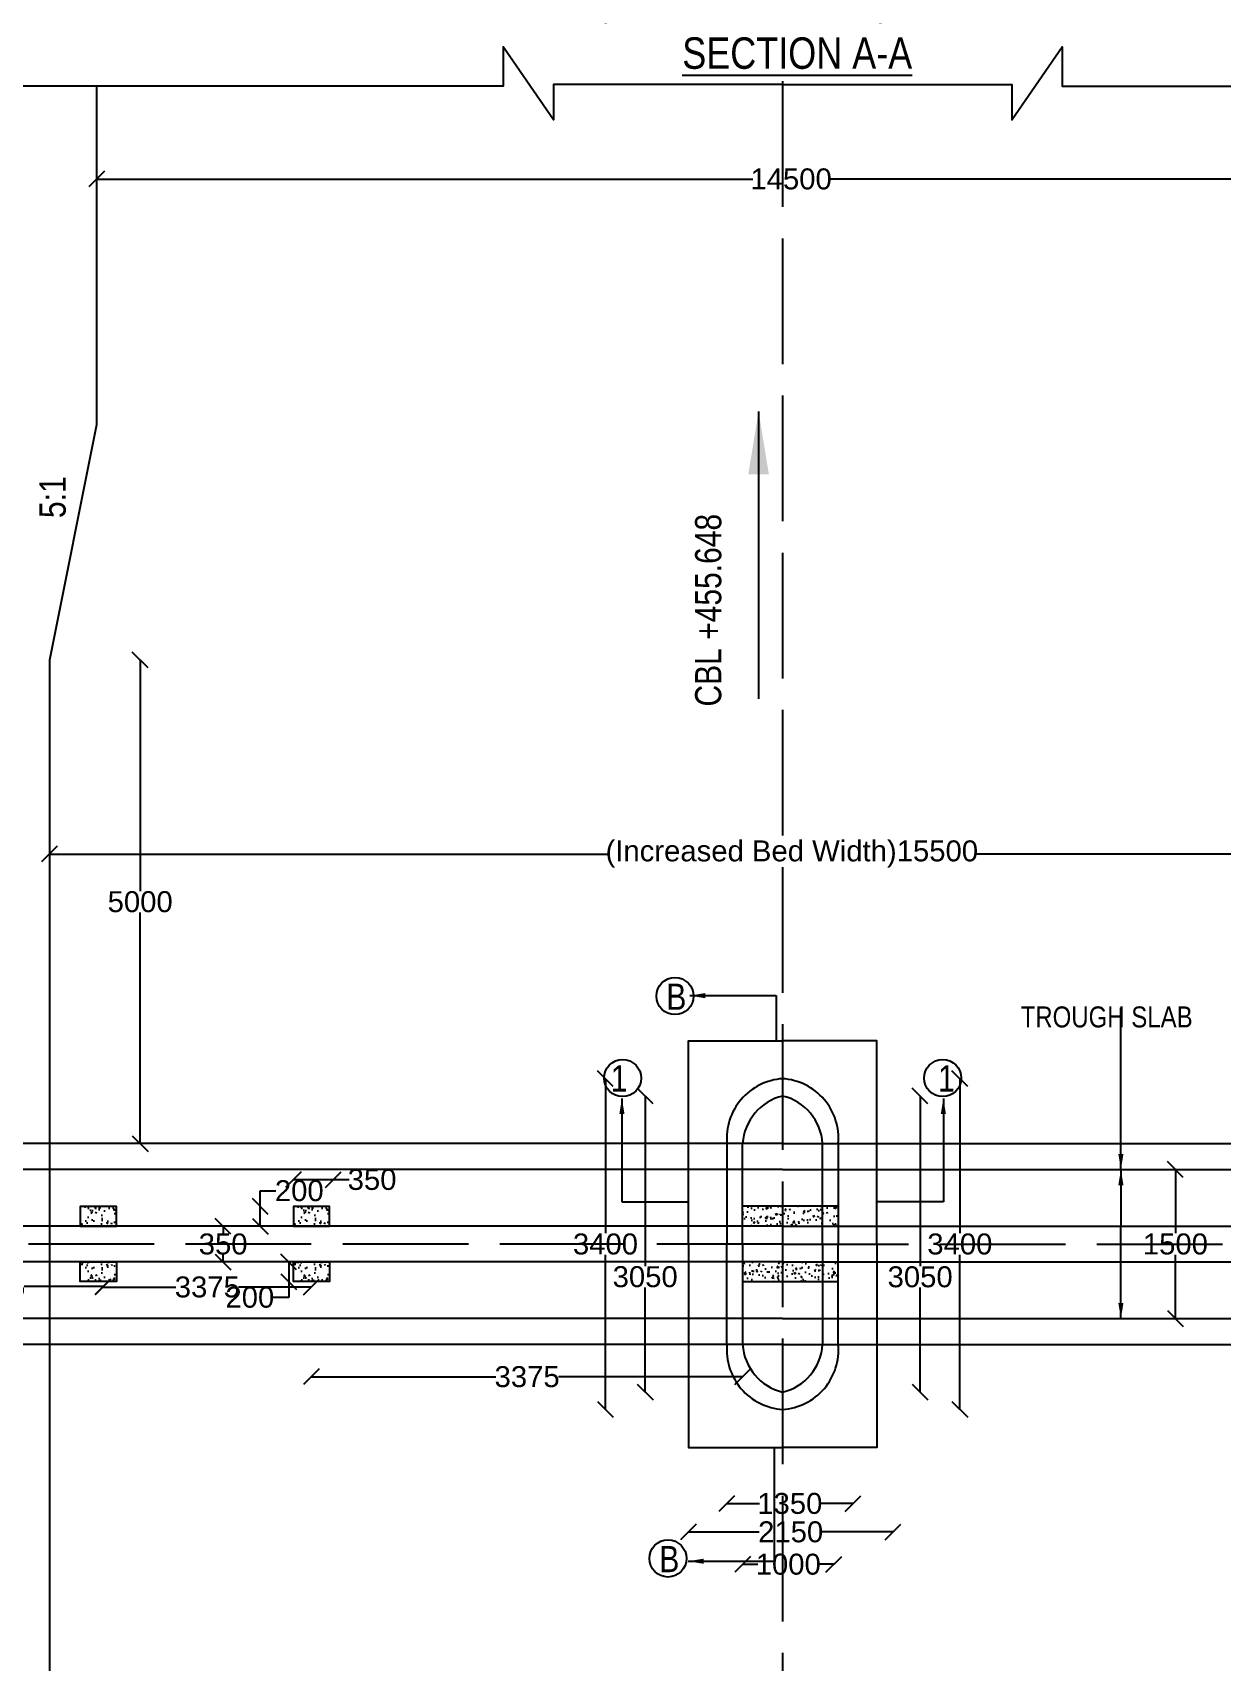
# Model space of a CAD drawing. Header units: millimetres. Extents: x 5124 to 3010519, y 2311 to 45941960.
# Drawn here: x 2848577 to 2859926, y 45917037 to 45932583 of the extents above; entities that cross this region are included whole.
import ezdxf

# ---------------------------------------------------------------- set-up
doc = ezdxf.new("R2010")
doc.units = ezdxf.units.MM
doc.header["$MEASUREMENT"] = 0
doc.linetypes.add('ACAD_ISO02W100', pattern=[15, 12, -3])
for name, color, linetype in [('DIMENSION', 7, 'Continuous'), ('DRAWING', 7, 'Continuous'), ('TEXT', 7, 'Continuous')]:
    doc.layers.add(name, color=color, linetype=linetype)
doc.styles.add('ARIAL NARROW', font='ARIALN.TTF')
doc.styles.get("Standard").update_dxf_attribs({"font": 'arial.ttf'})
doc.dimstyles.get("Standard").update_dxf_attribs({"dimtxt": 200, "dimasz": 150, "dimexe": 0.18, "dimexo": 0.0625, "dimgap": 0.09, "dimtad": 0, "dimtih": 1, "dimtoh": 1, "dimdec": 0, "dimzin": 0, "dimdsep": 46, "dimtxsty": 'Standard', "dimblk": 'OBLIQUE', "dimcen": 0.09, "dimse1": 1, "dimse2": 1, "dimadec": 0, "dimazin": 0, "dimtfac": 1, "dimtdec": 0, "dimtofl": 0, "dimtmove": 0, "dimatfit": 3, "dimfxl": 1, "dimtolj": 1, "dimtzin": 0, "dimarcsym": 0})

# ---------------------------------------------------------------- blocks, each defined once
blk = doc.blocks.new('_Oblique')
at = {"color": 0, "linetype": 'ByBlock', "lineweight": -2}
blk.add_line((-0.5, -0.5), (0.5, 0.5), dxfattribs=at)
blk = doc.blocks.new('*D31')
at = {"layer": 'Defpoints', "color": 0}
for p in [(2848656, 45933888), (2862917, 45933907), (2862917, 45932802)]:
    blk.add_point(p, dxfattribs=at)
at = {"layer": 'DIMENSION', "color": 0, "lineweight": -2}
for p, q in [((2848656, 45932802), (2853984, 45932802)), ((2862917, 45932802), (2857589, 45932802))]:
    blk.add_line(p, q, dxfattribs=at)
at = {"layer": 'DIMENSION', "color": 0, "lineweight": -2, "xscale": 150, "yscale": 150, "zscale": 150, "rotation": 180}
blk.add_blockref('_Oblique', (2848656, 45932802), dxfattribs=at)
at = {"layer": 'DIMENSION', "color": 0, "lineweight": -2, "xscale": 150, "yscale": 150, "zscale": 150}
blk.add_blockref('_Oblique', (2862917, 45932802), dxfattribs=at)
at = {"layer": 'DIMENSION', "color": 0, "insert": (2855786, 45932802), "char_height": 200, "attachment_point": 5}
blk.add_mtext('\\A1;(Increased Bed Width) 15500', dxfattribs=at)
blk = doc.blocks.new('*D81')
at = {"layer": 'Defpoints', "color": 0}
for p in [(2862449, 45931185), (2862449, 45931185), (2849188, 45930945)]:
    blk.add_point(p, dxfattribs=at)
at = {"layer": 'DIMENSION', "color": 0, "lineweight": -2}
for p, q in [((2849188, 45931185), (2855452, 45931185)), ((2862449, 45931185), (2856185, 45931185))]:
    blk.add_line(p, q, dxfattribs=at)
at = {"layer": 'DIMENSION', "color": 0, "lineweight": -2, "xscale": 150, "yscale": 150, "zscale": 150, "rotation": 180}
blk.add_blockref('_Oblique', (2849188, 45931185), dxfattribs=at)
at = {"layer": 'DIMENSION', "color": 0, "lineweight": -2, "xscale": 150, "yscale": 150, "zscale": 150}
blk.add_blockref('_Oblique', (2862449, 45931185), dxfattribs=at)
at = {"layer": 'DIMENSION', "color": 0, "insert": (2855818, 45931185), "char_height": 200, "attachment_point": 5}
blk.add_mtext('\\A1;14500', dxfattribs=at)
blk = doc.blocks.new('*D82')
at = {"layer": 'Defpoints', "color": 0}
for p in [(2862912, 45925264), (2848738, 45924753), (2862912, 45924743)]:
    blk.add_point(p, dxfattribs=at)
at = {"layer": 'DIMENSION', "color": 0, "lineweight": -2}
for p, q in [((2848738, 45924743), (2854062, 45924743)), ((2862912, 45924743), (2857588, 45924743))]:
    blk.add_line(p, q, dxfattribs=at)
at = {"layer": 'DIMENSION', "color": 0, "lineweight": -2, "xscale": 150, "yscale": 150, "zscale": 150, "rotation": 180}
blk.add_blockref('_Oblique', (2848738, 45924743), dxfattribs=at)
at = {"layer": 'DIMENSION', "color": 0, "lineweight": -2, "xscale": 150, "yscale": 150, "zscale": 150}
blk.add_blockref('_Oblique', (2862912, 45924743), dxfattribs=at)
at = {"layer": 'DIMENSION', "color": 0, "insert": (2855825, 45924743), "char_height": 200, "attachment_point": 5}
blk.add_mtext('\\A1;(Increased Bed Width)15500', dxfattribs=at)
blk = doc.blocks.new('*D83')
at = {"layer": 'Defpoints', "color": 0}
for p in [(2848738, 45926594), (2848738, 45921980), (2849604, 45921980)]:
    blk.add_point(p, dxfattribs=at)
at = {"layer": 'DIMENSION', "color": 0, "lineweight": -2}
for p, q in [((2849604, 45926594), (2849604, 45924389)), ((2849604, 45921980), (2849604, 45924185))]:
    blk.add_line(p, q, dxfattribs=at)
at = {"layer": 'DIMENSION', "color": 0, "lineweight": -2, "xscale": 150, "yscale": 150, "zscale": 150}
for p, rotation in [((2849604, 45926594), 90), ((2849604, 45921980), 270)]:
    blk.add_blockref('_Oblique', p, dxfattribs=dict(at, rotation=rotation))
at = {"layer": 'DIMENSION', "color": 0, "insert": (2849604, 45924287), "char_height": 200, "attachment_point": 5}
blk.add_mtext('\\A1;5000', dxfattribs=at)
blk = doc.blocks.new('*D90')
at = {"layer": 'Defpoints', "color": 0}
for p in [(2850396, 45921190), (2850396, 45921190), (2850396, 45920850)]:
    blk.add_point(p, dxfattribs=at)
at = {"layer": 'DIMENSION', "color": 0, "lineweight": -2}
for p, q in [((2850396, 45921190), (2850396, 45921123)), ((2850396, 45920850), (2850396, 45920918))]:
    blk.add_line(p, q, dxfattribs=at)
at = {"layer": 'DIMENSION', "color": 0, "lineweight": -2, "xscale": 150, "yscale": 150, "zscale": 150}
for p, rotation in [((2850396, 45921190), 90), ((2850396, 45920850), 270)]:
    blk.add_blockref('_Oblique', p, dxfattribs=dict(at, rotation=rotation))
at = {"layer": 'DIMENSION', "color": 0, "insert": (2850396, 45921020), "char_height": 200, "attachment_point": 5}
blk.add_mtext('\\A1;350', dxfattribs=at)
blk = doc.blocks.new('*D91')
at = {"layer": 'Defpoints', "color": 0}
for p in [(2850750, 45921379), (2851067, 45921379), (2851067, 45921190)]:
    blk.add_point(p, dxfattribs=at)
at = {"layer": 'DIMENSION', "color": 0, "lineweight": -2}
for p, q in [((2850750, 45921379), (2850750, 45921529)), ((2850750, 45921529), (2850900, 45921529)), ((2850750, 45921190), (2850750, 45921379))]:
    blk.add_line(p, q, dxfattribs=at)
at = {"layer": 'DIMENSION', "color": 0, "lineweight": -2, "xscale": 150, "yscale": 150, "zscale": 150}
for p, rotation in [((2850750, 45921379), 90), ((2850750, 45921190), 270)]:
    blk.add_blockref('_Oblique', p, dxfattribs=dict(at, rotation=rotation))
at = {"layer": 'DIMENSION', "color": 0, "insert": (2851123, 45921529), "char_height": 200, "attachment_point": 5}
blk.add_mtext('\\A1;200', dxfattribs=at)
blk = doc.blocks.new('*D92')
at = {"layer": 'Defpoints', "color": 0}
for p in [(2851067, 45920850), (2851023, 45920662), (2851067, 45920662)]:
    blk.add_point(p, dxfattribs=at)
at = {"layer": 'DIMENSION', "color": 0, "lineweight": -2}
for p, q in [((2851023, 45920850), (2851023, 45920662)), ((2851023, 45920662), (2851023, 45920512)), ((2851023, 45920512), (2850873, 45920512))]:
    blk.add_line(p, q, dxfattribs=at)
at = {"layer": 'DIMENSION', "color": 0, "lineweight": -2, "xscale": 150, "yscale": 150, "zscale": 150}
for p, rotation in [((2851023, 45920850), 90), ((2851023, 45920662), 270)]:
    blk.add_blockref('_Oblique', p, dxfattribs=dict(at, rotation=rotation))
at = {"layer": 'DIMENSION', "color": 0, "insert": (2850651, 45920512), "char_height": 200, "attachment_point": 5}
blk.add_mtext('\\A1;200', dxfattribs=at)
blk = doc.blocks.new('*D76')
at = {"layer": 'Defpoints', "color": 0}
for p in [(2851448, 45921636), (2851067, 45921379), (2851448, 45921362)]:
    blk.add_point(p, dxfattribs=at)
at = {"layer": 'DIMENSION', "color": 0, "lineweight": -2}
for p, q in [((2851067, 45921636), (2851448, 45921636)), ((2851448, 45921636), (2851598, 45921636))]:
    blk.add_line(p, q, dxfattribs=at)
at = {"layer": 'DIMENSION', "color": 0, "lineweight": -2, "xscale": 150, "yscale": 150, "zscale": 150, "rotation": 180}
blk.add_blockref('_Oblique', (2851067, 45921636), dxfattribs=at)
at = {"layer": 'DIMENSION', "color": 0, "lineweight": -2, "xscale": 150, "yscale": 150, "zscale": 150}
blk.add_blockref('_Oblique', (2851448, 45921636), dxfattribs=at)
at = {"layer": 'DIMENSION', "color": 0, "insert": (2851818, 45921636), "char_height": 200, "attachment_point": 5}
blk.add_mtext('\\A1;350', dxfattribs=at)
blk = doc.blocks.new('*D77')
at = {"layer": 'Defpoints', "color": 0}
for p in [(2847144, 45920597), (2849250, 45920614), (2849250, 45920614)]:
    blk.add_point(p, dxfattribs=at)
at = {"layer": 'DIMENSION', "color": 0, "lineweight": -2}
for p, q in [((2847144, 45920614), (2847898, 45920614)), ((2849250, 45920614), (2848497, 45920614))]:
    blk.add_line(p, q, dxfattribs=at)
at = {"layer": 'DIMENSION', "color": 0, "lineweight": -2, "xscale": 150, "yscale": 150, "zscale": 150, "rotation": 180}
blk.add_blockref('_Oblique', (2847144, 45920614), dxfattribs=at)
at = {"layer": 'DIMENSION', "color": 0, "lineweight": -2, "xscale": 150, "yscale": 150, "zscale": 150}
blk.add_blockref('_Oblique', (2849250, 45920614), dxfattribs=at)
at = {"layer": 'DIMENSION', "color": 0, "insert": (2848197, 45920614), "char_height": 200, "attachment_point": 5}
blk.add_mtext('\\A1;3375', dxfattribs=at)
blk = doc.blocks.new('*D94')
at = {"layer": 'Defpoints', "color": 0}
for p in [(2849250, 45920614), (2851239, 45920662), (2851239, 45920610)]:
    blk.add_point(p, dxfattribs=at)
at = {"layer": 'DIMENSION', "color": 0, "lineweight": -2}
for p, q in [((2849250, 45920610), (2849945, 45920610)), ((2851239, 45920610), (2850544, 45920610))]:
    blk.add_line(p, q, dxfattribs=at)
at = {"layer": 'DIMENSION', "color": 0, "lineweight": -2, "xscale": 150, "yscale": 150, "zscale": 150, "rotation": 180}
blk.add_blockref('_Oblique', (2849250, 45920610), dxfattribs=at)
at = {"layer": 'DIMENSION', "color": 0, "lineweight": -2, "xscale": 150, "yscale": 150, "zscale": 150}
blk.add_blockref('_Oblique', (2851239, 45920610), dxfattribs=at)
at = {"layer": 'DIMENSION', "color": 0, "insert": (2850245, 45920610), "char_height": 200, "attachment_point": 5}
blk.add_mtext('\\A1;3375', dxfattribs=at)
blk = doc.blocks.new('*D95')
at = {"layer": 'Defpoints', "color": 0}
for p in [(2851239, 45920610), (2851239, 45919754), (2855356, 45919754)]:
    blk.add_point(p, dxfattribs=at)
at = {"layer": 'DIMENSION', "color": 0, "lineweight": -2}
for p, q in [((2851239, 45919754), (2852998, 45919754)), ((2855356, 45919754), (2853597, 45919754))]:
    blk.add_line(p, q, dxfattribs=at)
at = {"layer": 'DIMENSION', "color": 0, "lineweight": -2, "xscale": 150, "yscale": 150, "zscale": 150, "rotation": 180}
blk.add_blockref('_Oblique', (2851239, 45919754), dxfattribs=at)
at = {"layer": 'DIMENSION', "color": 0, "lineweight": -2, "xscale": 150, "yscale": 150, "zscale": 150}
blk.add_blockref('_Oblique', (2855356, 45919754), dxfattribs=at)
at = {"layer": 'DIMENSION', "color": 0, "insert": (2853298, 45919754), "char_height": 200, "attachment_point": 5}
blk.add_mtext('\\A1;3375', dxfattribs=at)
blk = doc.blocks.new('*D96')
at = {"layer": 'Defpoints', "color": 0}
for p in [(2855737, 45922598), (2854046, 45919443), (2855737, 45919443)]:
    blk.add_point(p, dxfattribs=at)
at = {"layer": 'DIMENSION', "color": 0, "lineweight": -2}
for p, q in [((2854046, 45922598), (2854046, 45921123)), ((2854046, 45919443), (2854046, 45920918))]:
    blk.add_line(p, q, dxfattribs=at)
at = {"layer": 'DIMENSION', "color": 0, "lineweight": -2, "xscale": 150, "yscale": 150, "zscale": 150}
for p, rotation in [((2854046, 45922598), 90), ((2854046, 45919443), 270)]:
    blk.add_blockref('_Oblique', p, dxfattribs=dict(at, rotation=rotation))
at = {"layer": 'DIMENSION', "color": 0, "insert": (2854046, 45921020), "char_height": 200, "attachment_point": 5}
blk.add_mtext('\\A1;3400', dxfattribs=at)
blk = doc.blocks.new('*D97')
at = {"layer": 'Defpoints', "color": 0}
for p in [(2855737, 45922434), (2854425, 45919608), (2855737, 45919608)]:
    blk.add_point(p, dxfattribs=at)
at = {"layer": 'DIMENSION', "color": 0, "lineweight": -2}
for p, q in [((2854425, 45922434), (2854425, 45920810)), ((2854425, 45919608), (2854425, 45920605))]:
    blk.add_line(p, q, dxfattribs=at)
at = {"layer": 'DIMENSION', "color": 0, "lineweight": -2, "xscale": 150, "yscale": 150, "zscale": 150}
for p, rotation in [((2854425, 45922434), 90), ((2854425, 45919608), 270)]:
    blk.add_blockref('_Oblique', p, dxfattribs=dict(at, rotation=rotation))
at = {"layer": 'DIMENSION', "color": 0, "insert": (2854425, 45920708), "char_height": 200, "attachment_point": 5}
blk.add_mtext('\\A1;3050', dxfattribs=at)
blk = doc.blocks.new('*D98')
at = {"layer": 'Defpoints', "color": 0}
for p in [(2856226, 45919966), (2855356, 45919124), (2856226, 45917964)]:
    blk.add_point(p, dxfattribs=at)
at = {"layer": 'DIMENSION', "color": 0, "lineweight": -2}
for p, q in [((2855356, 45917964), (2855502, 45917964)), ((2856226, 45917964), (2856080, 45917964))]:
    blk.add_line(p, q, dxfattribs=at)
at = {"layer": 'DIMENSION', "color": 0, "lineweight": -2, "xscale": 150, "yscale": 150, "zscale": 150, "rotation": 180}
blk.add_blockref('_Oblique', (2855356, 45917964), dxfattribs=at)
at = {"layer": 'DIMENSION', "color": 0, "lineweight": -2, "xscale": 150, "yscale": 150, "zscale": 150}
blk.add_blockref('_Oblique', (2856226, 45917964), dxfattribs=at)
at = {"layer": 'DIMENSION', "color": 0, "insert": (2855791, 45917964), "char_height": 200, "attachment_point": 5}
blk.add_mtext('\\A1;1000', dxfattribs=at)
blk = doc.blocks.new('*D78')
at = {"layer": 'Defpoints', "color": 0}
for p in [(2855204, 45920011), (2856408, 45920036), (2856408, 45918544)]:
    blk.add_point(p, dxfattribs=at)
at = {"layer": 'DIMENSION', "color": 0, "lineweight": -2}
for p, q in [((2855204, 45918544), (2855517, 45918544)), ((2856408, 45918544), (2856095, 45918544))]:
    blk.add_line(p, q, dxfattribs=at)
at = {"layer": 'DIMENSION', "color": 0, "lineweight": -2, "xscale": 150, "yscale": 150, "zscale": 150, "rotation": 180}
blk.add_blockref('_Oblique', (2855204, 45918544), dxfattribs=at)
at = {"layer": 'DIMENSION', "color": 0, "lineweight": -2, "xscale": 150, "yscale": 150, "zscale": 150}
blk.add_blockref('_Oblique', (2856408, 45918544), dxfattribs=at)
at = {"layer": 'DIMENSION', "color": 0, "insert": (2855806, 45918544), "char_height": 200, "attachment_point": 5}
blk.add_mtext('\\A1;1350', dxfattribs=at)
blk = doc.blocks.new('*D99')
at = {"layer": 'Defpoints', "color": 0}
for p in [(2854837, 45919080), (2856790, 45919091), (2856790, 45918273)]:
    blk.add_point(p, dxfattribs=at)
at = {"layer": 'DIMENSION', "color": 0, "lineweight": -2}
for p, q in [((2854837, 45918273), (2855514, 45918273)), ((2856790, 45918273), (2856114, 45918273))]:
    blk.add_line(p, q, dxfattribs=at)
at = {"layer": 'DIMENSION', "color": 0, "lineweight": -2, "xscale": 150, "yscale": 150, "zscale": 150, "rotation": 180}
blk.add_blockref('_Oblique', (2854837, 45918273), dxfattribs=at)
at = {"layer": 'DIMENSION', "color": 0, "lineweight": -2, "xscale": 150, "yscale": 150, "zscale": 150}
blk.add_blockref('_Oblique', (2856790, 45918273), dxfattribs=at)
at = {"layer": 'DIMENSION', "color": 0, "insert": (2855814, 45918273), "char_height": 200, "attachment_point": 5}
blk.add_mtext('\\A1;2150', dxfattribs=at)
blk = doc.blocks.new('*D109')
at = {"layer": 'Defpoints', "color": 0}
for p in [(2855738, 45922598), (2855738, 45919443), (2857429, 45919443)]:
    blk.add_point(p, dxfattribs=at)
at = {"layer": 'DIMENSION', "color": 0, "lineweight": -2}
for p, q in [((2857429, 45922598), (2857429, 45921123)), ((2857429, 45919443), (2857429, 45920918))]:
    blk.add_line(p, q, dxfattribs=at)
at = {"layer": 'DIMENSION', "color": 0, "lineweight": -2, "xscale": 150, "yscale": 150, "zscale": 150}
for p, rotation in [((2857429, 45922598), 90), ((2857429, 45919443), 270)]:
    blk.add_blockref('_Oblique', p, dxfattribs=dict(at, rotation=rotation))
at = {"layer": 'DIMENSION', "color": 0, "insert": (2857429, 45921020), "char_height": 200, "attachment_point": 5}
blk.add_mtext('\\A1;3400', dxfattribs=at)
blk = doc.blocks.new('*D110')
at = {"layer": 'Defpoints', "color": 0}
for p in [(2855738, 45922433), (2855738, 45919608), (2857050, 45919608)]:
    blk.add_point(p, dxfattribs=at)
at = {"layer": 'DIMENSION', "color": 0, "lineweight": -2}
for p, q in [((2857050, 45922433), (2857050, 45920810)), ((2857050, 45919608), (2857050, 45920605))]:
    blk.add_line(p, q, dxfattribs=at)
at = {"layer": 'DIMENSION', "color": 0, "lineweight": -2, "xscale": 150, "yscale": 150, "zscale": 150}
for p, rotation in [((2857050, 45922433), 90), ((2857050, 45919608), 270)]:
    blk.add_blockref('_Oblique', p, dxfattribs=dict(at, rotation=rotation))
at = {"layer": 'DIMENSION', "color": 0, "insert": (2857050, 45920707), "char_height": 200, "attachment_point": 5}
blk.add_mtext('\\A1;3050', dxfattribs=at)
blk = doc.blocks.new('*D100')
at = {"layer": 'Defpoints', "color": 0}
for p in [(2859487, 45921732), (2859487, 45920310), (2859487, 45920310)]:
    blk.add_point(p, dxfattribs=at)
at = {"layer": 'DIMENSION', "color": 0, "lineweight": -2}
for p, q in [((2859487, 45921732), (2859487, 45921123)), ((2859487, 45920310), (2859487, 45920918))]:
    blk.add_line(p, q, dxfattribs=at)
at = {"layer": 'DIMENSION', "color": 0, "lineweight": -2, "xscale": 150, "yscale": 150, "zscale": 150}
for p, rotation in [((2859487, 45921732), 90), ((2859487, 45920310), 270)]:
    blk.add_blockref('_Oblique', p, dxfattribs=dict(at, rotation=rotation))
at = {"layer": 'DIMENSION', "color": 0, "insert": (2859487, 45921020), "char_height": 200, "attachment_point": 5}
blk.add_mtext('\\A1;1500', dxfattribs=at)

msp = doc.modelspace()

# ---------------------------------------------------------------- hatches: boundary and pattern name
at = {"layer": 'DIMENSION'}
h = msp.add_hatch(dxfattribs=at)
h.set_pattern_fill('AR-CONC', color=256, scale=25, style=0)
h.set_pattern_definition([(50, (-83492.84, 856.5), (179.31504565, -15.68803375), [18.75, -206.25]), (355, (-83492.84, 856.5), (-34.6878334, 188.0480334), [15, -165]), (100.4514, (-83477.9, 855.2), (144.6273454, 172.3598855), [15.9350475, -175.285528]), (46.1842, (-83492.84, 906.5), (266.8102622, -41.3797536), [28.125, -309.375]), (96.6356, (-83470.6, 903.05), (233.6656764, 243.5294677), [23.902572, -262.92825]), (351.1842, (-83492.84, 906.5), (233.6654863, 243.5296502), [22.5, -247.5]), (21, (-83467.84, 894), (149.22676303, -100.65472267), [18.75, -206.25]), (326, (-83467.84, 894), (60.828833, 181.28751126), [15, -165]), (71.4514, (-83455.4, 885.61), (210.05565715, 80.6326242), [15.9350475, -175.285528]), (37.5, (-83492.84, 856.5), (3.03996383, 83.22346346), [0, -163, 0, -167.5, 0, -165.625]), (7.5, (-83492.84, 856.5), (65.76738436, 98.60292797), [0, -95.5, 0, -159.25, 0, -63.125]), (327.5, (-83548.59, 856.5), (133.45560904, -5.63871793), [0, -62.5, 0, -195, 0, -258.75]), (317.5, (-83573.59, 856.5), (145.79654234, 25.02624558), [0, -81.25, 0, -129.5, 0, -183.75])])
h.paths.add_polyline_path([(2855737.5, 45921190.5), (2855737.5, 45921386.5), (2855355.7, 45921386.5), (2855355.7, 45921190.5)])
h.paths.add_polyline_path([(2856119.3, 45921190.5), (2856119.3, 45921386.5), (2855737.5, 45921386.5), (2855737.5, 45921190.5)])
h.paths.add_polyline_path([(2856268.8, 45921386.5), (2856119.3, 45921386.5), (2856119.3, 45921190.5), (2856268.8, 45921190.5)])
h.paths.add_polyline_path([(2855737.5, 45920664), (2855737.5, 45920850.5), (2855355.7, 45920850.5), (2855355.7, 45920664)])
h.paths.add_polyline_path([(2856119.3, 45920664), (2856119.3, 45920850.5), (2855737.5, 45920850.5), (2855737.5, 45920664)])
h.paths.add_polyline_path([(2856268.8, 45920664), (2856268.8, 45920850.5), (2856119.3, 45920850.5), (2856119.3, 45920664)])
at = {"layer": 'DRAWING'}
h = msp.add_hatch(dxfattribs=at)
h.set_pattern_fill('AR-CONC', color=256, scale=25, style=0)
h.set_pattern_definition([(50, (-81432.34, 856.5), (179.31504565, -15.68803375), [18.75, -206.25]), (355, (-81432.34, 856.5), (-34.6878334, 188.0480334), [15, -165]), (100.4514, (-81417.4, 855.2), (144.6273454, 172.3598855), [15.9350475, -175.285528]), (46.1842, (-81432.34, 906.5), (266.8102622, -41.3797536), [28.125, -309.375]), (96.6356, (-81410.1, 903.05), (233.6656764, 243.5294677), [23.902572, -262.92825]), (351.1842, (-81432.34, 906.5), (233.6654863, 243.5296502), [22.5, -247.5]), (21, (-81407.34, 894), (149.22676303, -100.65472267), [18.75, -206.25]), (326, (-81407.34, 894), (60.828833, 181.28751126), [15, -165]), (71.4514, (-81394.9, 885.61), (210.05565715, 80.6326242), [15.9350475, -175.285528]), (37.5, (-81432.34, 856.5), (3.03996383, 83.22346346), [0, -163, 0, -167.5, 0, -165.625]), (7.5, (-81432.34, 856.5), (65.76738436, 98.60292797), [0, -95.5, 0, -159.25, 0, -63.125]), (327.5, (-81488.09, 856.5), (133.45560904, -5.63871793), [0, -62.5, 0, -195, 0, -258.75]), (317.5, (-81513.09, 856.5), (145.79654234, 25.02624558), [0, -81.25, 0, -129.5, 0, -183.75])])
h.paths.add_polyline_path([(2849032.2, 45921379), (2849032.2, 45921190.5), (2849377.7, 45921190.5), (2849377.7, 45921379)])
h = msp.add_hatch(dxfattribs=at)
h.set_pattern_fill('AR-CONC', color=256, scale=25, style=0)
h.set_pattern_definition([(50, (-79397.84, 856.5), (179.31504565, -15.68803375), [18.75, -206.25]), (355, (-79397.84, 856.5), (-34.6878334, 188.0480334), [15, -165]), (100.4514, (-79382.9, 855.2), (144.6273454, 172.3598855), [15.9350475, -175.285528]), (46.1842, (-79397.84, 906.5), (266.8102622, -41.3797536), [28.125, -309.375]), (96.6356, (-79375.6, 903.05), (233.6656764, 243.5294677), [23.902572, -262.92825]), (351.1842, (-79397.84, 906.5), (233.6654863, 243.5296502), [22.5, -247.5]), (21, (-79372.84, 894), (149.22676303, -100.65472267), [18.75, -206.25]), (326, (-79372.84, 894), (60.828833, 181.28751126), [15, -165]), (71.4514, (-79360.4, 885.61), (210.05565715, 80.6326242), [15.9350475, -175.285528]), (37.5, (-79397.84, 856.5), (3.03996383, 83.22346346), [0, -163, 0, -167.5, 0, -165.625]), (7.5, (-79397.84, 856.5), (65.76738436, 98.60292797), [0, -95.5, 0, -159.25, 0, -63.125]), (327.5, (-79453.59, 856.5), (133.45560904, -5.63871793), [0, -62.5, 0, -195, 0, -258.75]), (317.5, (-79478.59, 856.5), (145.79654234, 25.02624558), [0, -81.25, 0, -129.5, 0, -183.75])])
h.paths.add_polyline_path([(2851066.7, 45921379), (2851066.7, 45921190.5), (2851412.2, 45921190.5), (2851412.2, 45921379)])
h = msp.add_hatch(dxfattribs=at)
h.set_pattern_fill('AR-CONC', color=256, scale=25, style=0)
h.set_pattern_definition([(310, (-81432.34, 91841184.5), (179.31504565, 15.68803375), [18.75, -206.25]), (5, (-81432.34, 91841184.5), (-34.6878334, -188.0480334), [15, -165]), (259.5486, (-81417.4, 91841185.8), (144.6273454, -172.3598855), [15.9350475, -175.285528]), (313.8158, (-81432.34, 91841134.5), (266.8102622, 41.3797536), [28.125, -309.375]), (263.3644, (-81410.1, 91841137.95), (233.6656764, -243.5294677), [23.902572, -262.92825]), (8.8158, (-81432.34, 91841134.5), (233.6654863, -243.5296502), [22.5, -247.5]), (339, (-81407.34, 91841147), (149.22676303, 100.65472267), [18.75, -206.25]), (34, (-81407.34, 91841147), (60.828833, -181.28751126), [15, -165]), (288.5486, (-81394.9, 91841155.39), (210.05565715, -80.6326242), [15.9350475, -175.285528]), (322.5, (-81432.34, 91841184.5), (3.03996383, -83.22346346), [0, -163, 0, -167.5, 0, -165.625]), (352.5, (-81432.34, 91841184.5), (65.76738436, -98.60292797), [0, -95.5, 0, -159.25, 0, -63.125]), (32.5, (-81488.09, 91841184.5), (133.45560904, 5.63871793), [0, -62.5, 0, -195, 0, -258.75]), (42.5, (-81513.09, 91841184.5), (145.79654234, -25.02624558), [0, -81.25, 0, -129.5, 0, -183.75])])
h.paths.add_polyline_path([(2849377.7, 45920662), (2849377.7, 45920850.5), (2849032.2, 45920850.5), (2849032.2, 45920662)])
h = msp.add_hatch(dxfattribs=at)
h.set_pattern_fill('AR-CONC', color=256, scale=25, style=0)
h.set_pattern_definition([(310, (-79397.84, 91841184.5), (179.31504565, 15.68803375), [18.75, -206.25]), (5, (-79397.84, 91841184.5), (-34.6878334, -188.0480334), [15, -165]), (259.5486, (-79382.9, 91841185.8), (144.6273454, -172.3598855), [15.9350475, -175.285528]), (313.8158, (-79397.84, 91841134.5), (266.8102622, 41.3797536), [28.125, -309.375]), (263.3644, (-79375.6, 91841137.95), (233.6656764, -243.5294677), [23.902572, -262.92825]), (8.8158, (-79397.84, 91841134.5), (233.6654863, -243.5296502), [22.5, -247.5]), (339, (-79372.84, 91841147), (149.22676303, 100.65472267), [18.75, -206.25]), (34, (-79372.84, 91841147), (60.828833, -181.28751126), [15, -165]), (288.5486, (-79360.4, 91841155.39), (210.05565715, -80.6326242), [15.9350475, -175.285528]), (322.5, (-79397.84, 91841184.5), (3.03996383, -83.22346346), [0, -163, 0, -167.5, 0, -165.625]), (352.5, (-79397.84, 91841184.5), (65.76738436, -98.60292797), [0, -95.5, 0, -159.25, 0, -63.125]), (32.5, (-79453.59, 91841184.5), (133.45560904, 5.63871793), [0, -62.5, 0, -195, 0, -258.75]), (42.5, (-79478.59, 91841184.5), (145.79654234, -25.02624558), [0, -81.25, 0, -129.5, 0, -183.75])])
h.paths.add_polyline_path([(2851412.2, 45920662), (2851412.2, 45920850.5), (2851066.7, 45920850.5), (2851066.7, 45920662)])

# ---------------------------------------------------------------- linework, layer by layer
at = {"layer": 'DIMENSION'}
for points in [[(2855355.7, 45921386.5), (2856268.8, 45921386.5)], [(2848738.2, 45921020.5), (2848738.2, 45915428.5), (2849087.2, 45913616)], [(2855355.7, 45920664), (2856268.8, 45920664)]]:
    msp.add_lwpolyline(points, dxfattribs=at)
at = {"layer": 'DRAWING'}
for points in [[(2855737.5, 45932086.5), (2853550.7, 45932086.5), (2853550.7, 45931749), (2853069.7, 45932445.5), (2853069.7, 45932070), (2849187.7, 45932070), (2842560.7, 45932070), (2836322.7, 45932070), (2836322.7, 45926780.5), (2836749.2, 45926780.5), (2835984.2, 45926316.5), (2836353.7, 45926316.5), (2836353.7, 45921020.5)], [(2855737.5, 45932086.5), (2857924.3, 45932086.5), (2857924.3, 45931749), (2858405.3, 45932445.5), (2858405.3, 45932070), (2862287.3, 45932070), (2868914.3, 45932070), (2875152.3, 45932070), (2875152.3, 45926780.5), (2874725.8, 45926780.5), (2875490.8, 45926316.5), (2875121.3, 45926316.5), (2875121.3, 45921020.5)], [(2849187.7, 45932070), (2849187.7, 45928840.5), (2848738.2, 45926593.5), (2848738.2, 45921020.5)], [(2854837.2, 45921020.5), (2854837.2, 45922960.5), (2855737.5, 45922960.5)], [(2856637.8, 45921020.5), (2856637.8, 45922960.5), (2855737.5, 45922960.5)], [(2855737.5, 45921980), (2842536.2, 45921980)], [(2855206.2, 45921980), (2855206.2, 45921020.5)], [(2855355.7, 45921020.5), (2855355.7, 45921980)], [(2855737.5, 45921980), (2868938.8, 45921980)], [(2856119.3, 45921020.5), (2856119.3, 45921980)], [(2856268.8, 45921980), (2856268.8, 45921020.5)], [(2855737.5, 45921731.5), (2842536.2, 45921731.5)], [(2855737.5, 45921731.5), (2868938.8, 45921731.5)], [(2855737.5, 45921190.5), (2837400.7, 45921190.5)], [(2855737.5, 45921190.5), (2874074.3, 45921190.5)], [(2854837.2, 45921020.5), (2854837.2, 45919080.5), (2855737.5, 45919080.5)], [(2855206.2, 45920061), (2855206.2, 45921020.5)], [(2855355.7, 45921020.5), (2855355.7, 45920061)], [(2856637.8, 45921020.5), (2856637.8, 45919080.5), (2855737.5, 45919080.5)], [(2856119.3, 45921020.5), (2856119.3, 45920061)], [(2856268.8, 45920061), (2856268.8, 45921020.5)], [(2855737.5, 45920850.5), (2837400.7, 45920850.5)], [(2855737.5, 45920850.5), (2874074.3, 45920850.5)], [(2855737.5, 45920309.5), (2842536.2, 45920309.5)], [(2855737.5, 45920309.5), (2868938.8, 45920309.5)], [(2855737.5, 45920061), (2842536.2, 45920061)], [(2855737.5, 45920061), (2868938.8, 45920061)]]:
    msp.add_lwpolyline(points, dxfattribs=at)
at = {"layer": 'DRAWING', "linetype": 'ACAD_ISO02W100', "ltscale": 100}
for points in [[(2855737.5, 45932119), (2855737.5, 45913077.5)], [(2855737.5, 45921020.5), (2835426.2, 45921020.5)], [(2855737.5, 45921020.5), (2835426.2, 45921020.5)], [(2855737.5, 45921020.5), (2876048.8, 45921020.5)], [(2855737.5, 45921020.5), (2876048.8, 45921020.5)]]:
    msp.add_lwpolyline(points, dxfattribs=at)
at = {"layer": 'DRAWING'}
for points in [[(2849032.2, 45921190.5), (2849377.7, 45921190.5), (2849377.7, 45921379), (2849032.2, 45921379)], [(2851066.7, 45921190.5), (2851412.2, 45921190.5), (2851412.2, 45921379), (2851066.7, 45921379)], [(2849032.2, 45920850.5), (2849377.7, 45920850.5), (2849377.7, 45920662), (2849032.2, 45920662)], [(2851066.7, 45920850.5), (2851412.2, 45920850.5), (2851412.2, 45920662), (2851066.7, 45920662)]]:
    msp.add_lwpolyline(points, close=True, dxfattribs=at)
for centre in [(2854709.4, 45923387.2), (2854209.4, 45922604.7), (2857265.6, 45922604.7), (2854642.4, 45918020.2)]:
    msp.add_circle(centre, 177.2, dxfattribs=at)
for centre, radius, start, end in [((2855773.9, 45922029.8), 569.9, 93.65981, 185.00965), ((2855701.1, 45922029.8), 569.9, 354.99035, 86.34019), ((2855854.5, 45921947.5), 499.9, 103.53186, 176.27413), ((2855620.5, 45921947.5), 499.9, 3.72587, 76.46814), ((2855773.9, 45920011.2), 569.9, 174.99035, 266.34019), ((2855854.5, 45920093.5), 499.9, 183.72587, 256.46814), ((2855620.5, 45920093.5), 499.9, 283.53186, 356.27413), ((2855701.1, 45920011.2), 569.9, 273.65981, 5.00965)]:
    msp.add_arc(centre, radius, start, end, dxfattribs=at)

# ---------------------------------------------------------------- texts
at = {"insert": (2855876.7, 45932537.1), "char_height": 300, "width": 2932.786, "attachment_point": 2, "style": 'ARIAL NARROW'}
msp.add_mtext('{\\LSECTION A-A}', dxfattribs=at)
at = {"layer": 'TEXT', "char_height": 250, "width": 3774.466, "attachment_point": 2, "rotation": 90, "style": 'ARIAL NARROW'}
for s, insert in [('5:1', (2848642.9, 45928148.7)), ('CBL +455.648', (2854901.6, 45927070.2))]:
    msp.add_mtext(s, dxfattribs=dict(at, insert=insert))
at = {"layer": 'TEXT', "attachment_point": 2, "style": 'ARIAL NARROW'}
for s, insert, char_height, width in [('B', (2854722.5, 45923506.1), 250, 157.935), ('TROUGH SLAB', (2858830.6, 45923288.4), 200, 1660.39), ('1', (2854175, 45922726.1), 250, 157.935), ('1', (2857300, 45922726.1), 250, 157.935), ('B', (2854655.5, 45918139.1), 250, 157.935)]:
    msp.add_mtext(s, dxfattribs=dict(at, insert=insert, char_height=char_height, width=width))

# ---------------------------------------------------------------- dimensions: what is measured, and where the dimension line sits
at = {"layer": 'DIMENSION'}
for base, p1, p2, text, picture, middle in [((2862916.7, 45932802.3), (2848656.3, 45933888), (2862916.7, 45933906.8), '(Increased Bed Width) 15500', '*D31', (2855786.5, 45932802.3)), ((2862449.2, 45931185), (2849187.7, 45930944.9), (2862449.2, 45931185), '14500', '*D81', (2855818.4, 45931185)), ((2862911.7, 45924742.8), (2848738.2, 45924752.8), (2862911.7, 45925264), '(Increased Bed Width)15500', '*D82', (2855824.9, 45924742.8)), ((2851447.7, 45921635.5), (2851066.7, 45921379), (2851447.7, 45921362), '350', '*D76', (2851818.3, 45921635.5)), ((2849250.2, 45920613.5), (2847144.4, 45920597), (2849250.2, 45920613.5), '3375', '*D77', (2848197.3, 45920613.5)), ((2851239.4, 45920610), (2849250.2, 45920613.5), (2851239.4, 45920662), '3375', '*D94', (2850244.8, 45920610)), ((2851239.4, 45919753.5), (2855355.7, 45919753.5), (2851239.4, 45920610), '3375', '*D95', (2853297.5, 45919753.5)), ((2856408.2, 45918544), (2855204, 45920011.2), (2856408.2, 45920035.5), '1350', '*D78', (2855806.1, 45918544)), ((2856225.7, 45917963.5), (2855355.7, 45919124), (2856225.7, 45919966.5), '1000', '*D98', (2855790.7, 45917963.5)), ((2856790.2, 45918273), (2854837.2, 45919080.5), (2856790.2, 45919091), '2150', '*D99', (2855813.7, 45918273))]:
    dim = msp.add_linear_dim(base=base, p1=p1, p2=p2, text=text, dimstyle='Standard', dxfattribs=at)
    dim.commit()
    dim.dimension.update_dxf_attribs({"geometry": picture, "text_midpoint": middle})
for base, p1, p2, text, picture, middle in [((2849604.2, 45921980), (2848738.2, 45926593.5), (2848738.2, 45921980), '5000', '*D83', (2849604.2, 45924286.8)), ((2854046.2, 45919442.5), (2855737.5, 45922598.2), (2855737.5, 45919442.5), '3400', '*D96', (2854046.2, 45921020.4)), ((2857428.8, 45919442.5), (2855737.5, 45922598.2), (2855737.5, 45919442.5), '3400', '*D109', (2857428.8, 45921020.4)), ((2850750.2, 45921379), (2851066.7, 45921190.5), (2851066.7, 45921379), '200', '*D91', (2851122.6, 45921529)), ((2859487.2, 45920309.5), (2859487.2, 45921731.5), (2859487.2, 45920309.5), '1500', '*D100', (2859487.2, 45921020.5)), ((2850396.2, 45921190.5), (2850396.2, 45920850.5), (2850396.2, 45921190.5), '350', '*D90', (2850396.2, 45921020.5)), ((2851023.2, 45920662), (2851066.7, 45920850.5), (2851066.7, 45920662), '200', '*D92', (2850650.8, 45920512))]:
    dim = msp.add_linear_dim(base=base, p1=p1, p2=p2, angle=90, text=text, dimstyle='Standard', dxfattribs=at)
    dim.commit()
    dim.dimension.update_dxf_attribs({"geometry": picture, "text_midpoint": middle})
for base, picture, middle in [((2854425.2, 45919607.5), '*D97', (2854425.2, 45920707.5)), ((2857049.8, 45919607.5), '*D110', (2857049.8, 45920707.5))]:
    dim = msp.add_linear_dim(base=base, p1=(2855737.5, 45922433.5), p2=(2855737.5, 45919607.5), angle=90, text='3050', dimstyle='Standard', dxfattribs=at)
    dim.commit()
    dim.dimension.update_dxf_attribs({"geometry": picture, "text_midpoint": middle, "dimtype": 160})

# ---------------------------------------------------------------- leaders
for points in [[(2858966.7, 45921731.5), (2858966.7, 45923274)], [(2858966.7, 45921731.5), (2858966.7, 45921190.5)], [(2858966.7, 45920309.5), (2858966.7, 45921190.5)]]:
    msp.add_leader(points, dimstyle='Standard', override={"dimgap": 0.09, "dimtad": 0}, dxfattribs=at)
at = {"layer": 'DRAWING'}
for points, override in [([(2855507.7, 45928965.5), (2855507.7, 45926223)], {"dimasz": 600, "dimgap": 0.09, "dimtad": 0}), ([(2854850.7, 45923391.5), (2855676.2, 45923391.5), (2855676.2, 45922960.5)], {"dimgap": 0.09, "dimtad": 0}), ([(2854203.2, 45922411), (2854203.2, 45921422.5), (2854837.2, 45921422.5)], {"dimgap": 0.09, "dimtad": 0}), ([(2857271.8, 45922411), (2857271.8, 45921422.5), (2856637.8, 45921422.5)], {"dimgap": 0.09, "dimtad": 0}), ([(2854834.7, 45917993.5), (2855660.2, 45917993.5), (2855660.2, 45919080.5)], {"dimgap": 0.09, "dimtad": 0})]:
    msp.add_leader(points, dimstyle='Standard', override=override, dxfattribs=at)

doc.saveas('drawing.dxf')
